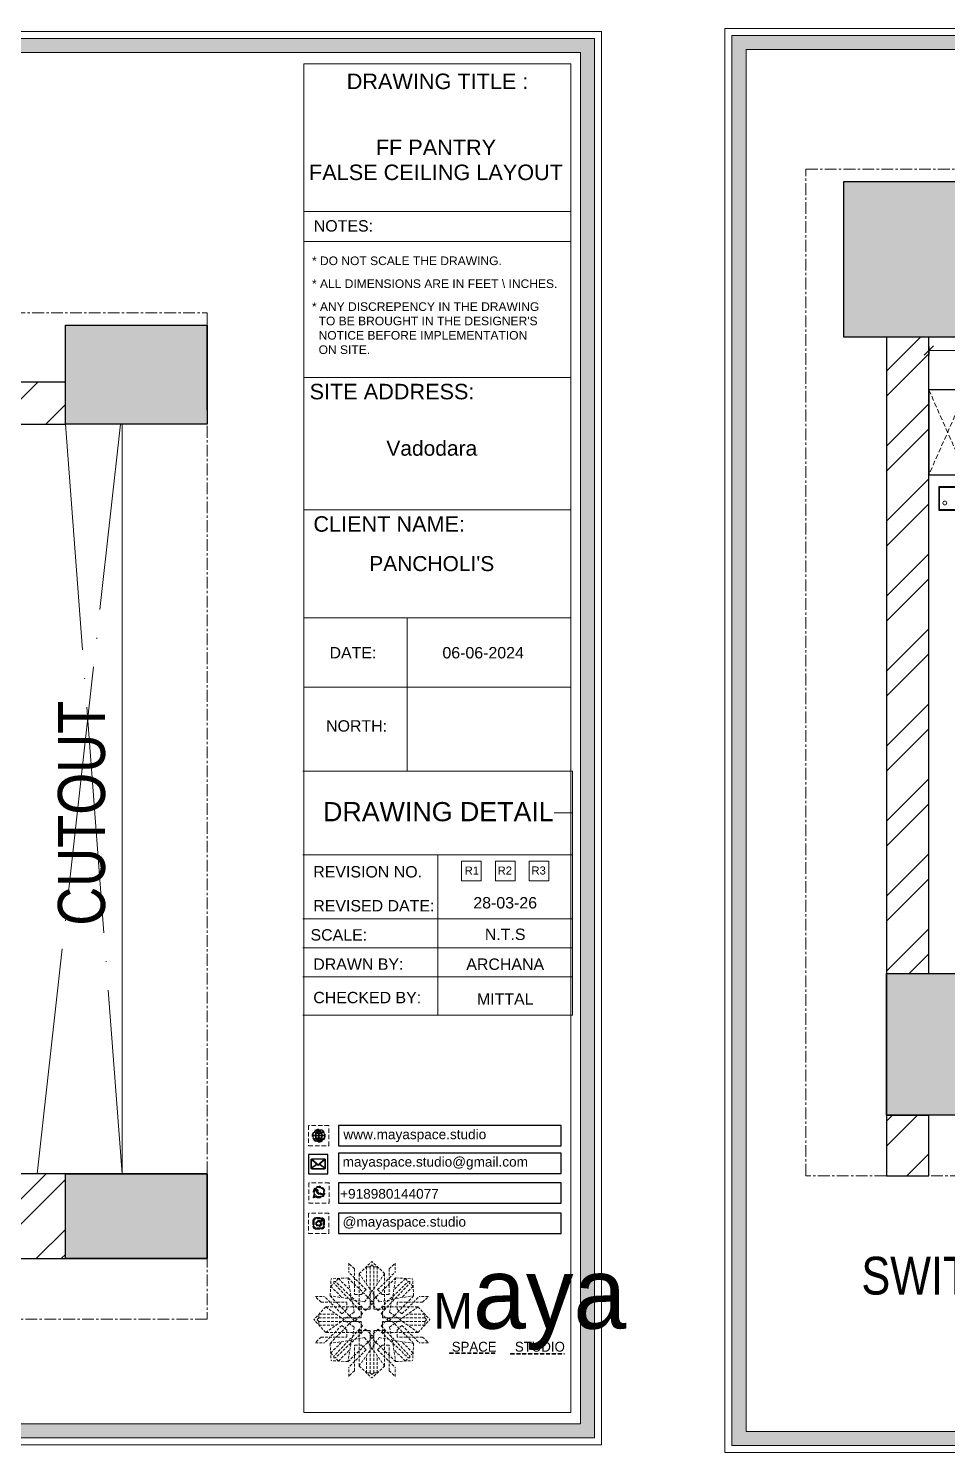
# Model space of a CAD drawing. Header units: millimetres. Extents: x 56222 to 3066687, y -650199 to -121287.
# Drawn here: x 133028.6 to 133126, y -185224.7 to -185073.7 of the extents above; entities that cross this region are included whole.
import ezdxf
from ezdxf.enums import TextEntityAlignment as Align

# ---------------------------------------------------------------- set-up
doc = ezdxf.new("R2010")
doc.units = ezdxf.units.MM
doc.header["$MEASUREMENT"] = 0
doc.header["$PDMODE"] = 35
for name, pattern in [('ACAD_ISO04W100', [30, 24, -3, 0, -3]), ('CENTER', [2, 1.25, -0.25, 0.25, -0.25]), ('DASHED', [0.75, 0.5, -0.25]), ('DASHED2', [0.375, 0.25, -0.125]), ('DASHEDX2', [1.5, 1, -0.5])]:
    doc.linetypes.add(name, pattern=pattern)
doc.layers.get('Defpoints').update_dxf_attribs({"color": 220})
for name, color, linetype, lineweight in [('COLUMN', 1, 'Continuous', 30), ('dim05', 1, 'Continuous', 13), ('Dimension', 10, 'DASHEDX2', 20), ('el', 7, 'Continuous', 20), ('ELEC-wires', 1, 'DASHED2', 13), ('FIRST FLOOR', 7, 'Continuous', 9), ('FIRST FLOOR ( TEXT )', 7, 'Continuous', 9), ('FIRST FLOOR_( PLine )_', 251, 'Continuous', 30), ('FURNITURE', 32, 'Continuous', 9), ('GROUND FLOOR', 7, 'Continuous', 9), ('hatch-rcc', 251, 'Continuous', 9), ('hatch-wall', 8, 'Continuous', 9), ('NAME PLATE', 7, 'Continuous', 25), ('wall', 7, 'Continuous', 30)]:
    doc.layers.add(name, color=color, linetype=linetype, lineweight=lineweight)
doc.styles.add('Arial', font='arial.ttf')
doc.styles.add("Cn_BT_0'-0", font='swissc.ttf')
doc.styles.add('KATHA', font='swissc.ttf')
doc.styles.get("Standard").update_dxf_attribs({"font": 'arial.ttf', "height": 6})
doc.dimstyles.new('ISO-25', dxfattribs={"dimtxt": 2.5, "dimasz": 1, "dimexe": 0.5, "dimexo": 1, "dimtad": 0, "dimdec": 1, "dimlunit": 4, "dimtxsty": 'Standard', "dimblk": 'OBLIQUE', "dimcen": 2.5, "dimclrd": 1, "dimclre": 1, "dimclrt": 5, "dimadec": 0, "dimazin": 0, "dimtfac": 1, "dimtdec": 1, "dimtmove": 0, "dimatfit": 3, "dimfxl": 1, "dimlwd": -1, "dimarcsym": 0})

# ---------------------------------------------------------------- blocks, each defined once
blk = doc.blocks.new('FSFSF')
at = {"color": 42, "lineweight": 5, "true_color": 0xe0ac11}
for p, q in [((28600.03, 143.51), (28600.03, 140.16)), ((28602.15, 141.41), (28600.03, 143.51)), ((28603.86, 139.69), (28608.58, 144.08)), ((28607.9, 142.22), (28606.58, 142.22)), ((28606.58, 142.22), (28606.58, 135.84)), ((28607.9, 142.22), (28608.58, 142.85)), ((28607.9, 142.22), (28607.9, 126.58)), ((28613.31, 139.69), (28608.58, 144.08)), ((28609.27, 142.22), (28608.59, 142.85)), ((28609.27, 142.22), (28609.27, 126.58)), ((28609.27, 142.22), (28610.59, 142.22)), ((28610.59, 142.22), (28610.59, 135.84)), ((28615.02, 141.41), (28617.14, 143.51)), ((28617.14, 143.51), (28617.14, 140.16)), ((28593.19, 131.45), (28593.54, 137.71)), ((28599.8, 138.06), (28593.54, 137.71)), ((28596.24, 137.86), (28595.12, 136.69)), ((28596.24, 137.86), (28600.47, 133.65)), ((28601.03, 130), (28599.8, 138.06)), ((28599.8, 138.05), (28608.58, 129.56)), ((28606.47, 133.76), (28600.03, 140.16)), ((28602.15, 141.41), (28602.15, 131.95)), ((28603.86, 126.58), (28603.86, 139.69)), ((28603.86, 139.69), (28608.58, 133.02)), ((28613.31, 139.69), (28608.59, 133.02)), ((28617.37, 138.05), (28608.59, 129.56)), ((28610.7, 133.76), (28617.14, 140.16)), ((28613.31, 126.58), (28613.31, 139.69)), ((28615.02, 141.41), (28615.02, 131.95)), ((28616.14, 130), (28617.37, 138.06)), ((28620.93, 137.86), (28616.7, 133.65)), ((28617.37, 138.06), (28623.63, 137.71)), ((28620.93, 137.86), (28622.05, 136.69)), ((28624, 131.45), (28623.65, 137.71)), ((28593.39, 135), (28594.56, 136.12)), ((28593.39, 135), (28597.6, 130.78)), ((28595.12, 136.69), (28594.53, 136.69)), ((28594.56, 136.12), (28594.56, 136.71)), ((28605.17, 124.98), (28594.56, 136.12)), ((28606.27, 126.08), (28595.12, 136.69)), ((28604.75, 131.95), (28602.15, 131.95)), ((28606.47, 133.76), (28604.75, 131.95)), ((28605.86, 129.18), (28608.58, 133.02)), ((28611.31, 129.18), (28608.59, 133.02)), ((28610.7, 133.76), (28612.42, 131.95)), ((28610.9, 126.08), (28622.05, 136.69)), ((28612.02, 124.98), (28622.62, 136.12)), ((28612.42, 131.95), (28615.02, 131.95)), ((28623.8, 135), (28619.59, 130.78)), ((28622.05, 136.69), (28622.64, 136.69)), ((28622.62, 136.12), (28622.62, 136.71)), ((28623.8, 135), (28622.62, 136.12)), ((28591.56, 127.39), (28587.17, 122.66)), ((28587.73, 131.22), (28591.08, 131.22)), ((28589.84, 129.1), (28587.73, 131.22)), ((28589.84, 129.1), (28599.29, 129.1)), ((28597.49, 124.78), (28591.08, 131.22)), ((28604.66, 127.39), (28591.56, 127.39)), ((28591.56, 127.39), (28598.23, 122.67)), ((28593.19, 131.45), (28601.69, 122.67)), ((28601.25, 130.22), (28593.19, 131.45)), ((28597.49, 124.78), (28599.29, 126.5)), ((28599.29, 126.5), (28599.29, 129.1)), ((28605.86, 129.18), (28601.03, 130)), ((28602.07, 125.39), (28601.25, 130.22)), ((28603.68, 126.54), (28603.68, 127.39)), ((28604.66, 126.54), (28603.68, 126.54)), ((28604.71, 127.57), (28603.86, 127.57)), ((28607.9, 126.58), (28603.86, 126.58)), ((28604.66, 123.35), (28604.66, 127.39)), ((28604.7, 126.58), (28604.71, 127.57)), ((28606.27, 126.08), (28608.58, 128.27)), ((28607.9, 128.92), (28608.58, 129.56)), ((28607.9, 128.92), (28608.58, 128.27)), ((28609.27, 128.92), (28608.59, 129.56)), ((28609.27, 128.92), (28608.59, 128.27)), ((28610.9, 126.08), (28608.59, 128.27)), ((28609.27, 126.58), (28613.31, 126.58)), ((28611.31, 129.18), (28616.14, 130)), ((28612.46, 126.58), (28612.46, 127.57)), ((28612.46, 127.57), (28613.31, 127.57)), ((28612.52, 123.35), (28612.52, 127.39)), ((28612.52, 127.39), (28625.63, 127.39)), ((28612.52, 126.54), (28613.51, 126.54)), ((28613.51, 126.54), (28613.51, 127.39)), ((28615.12, 125.39), (28615.94, 130.22)), ((28623.99, 131.45), (28615.5, 122.67)), ((28615.94, 130.22), (28624, 131.45)), ((28627.34, 129.1), (28617.89, 129.1)), ((28617.89, 126.5), (28617.89, 129.1)), ((28619.7, 124.78), (28617.89, 126.5)), ((28625.63, 127.39), (28618.96, 122.67)), ((28619.7, 124.78), (28626.1, 131.22)), ((28625.63, 127.39), (28630.02, 122.66)), ((28629.45, 131.22), (28626.1, 131.22)), ((28627.34, 129.1), (28629.45, 131.22)), ((28591.56, 117.94), (28587.17, 122.66)), ((28589.03, 123.35), (28588.4, 122.67)), ((28589.03, 121.98), (28588.4, 122.65)), ((28589.03, 123.35), (28589.03, 124.67)), ((28589.03, 124.67), (28595.4, 124.67)), ((28589.03, 123.35), (28604.66, 123.35)), ((28589.03, 121.98), (28604.66, 121.98)), ((28589.03, 121.98), (28589.03, 120.66)), ((28591.56, 117.94), (28598.23, 122.65)), ((28593.19, 113.88), (28601.69, 122.65)), ((28602.07, 125.39), (28598.23, 122.67)), ((28602.07, 119.94), (28598.23, 122.65)), ((28602.33, 123.35), (28601.69, 122.67)), ((28602.33, 121.98), (28601.69, 122.65)), ((28602.33, 123.35), (28602.97, 122.67)), ((28602.33, 121.98), (28602.97, 122.65)), ((28605.17, 124.98), (28602.97, 122.67)), ((28605.17, 120.35), (28602.97, 122.65)), ((28604.66, 121.98), (28604.66, 117.94)), ((28612.02, 124.98), (28614.21, 122.67)), ((28612.02, 120.35), (28614.21, 122.65)), ((28628.16, 123.35), (28612.52, 123.35)), ((28612.52, 121.98), (28612.52, 117.94)), ((28628.16, 121.98), (28612.52, 121.98)), ((28614.85, 123.35), (28614.21, 122.67)), ((28614.85, 121.98), (28614.21, 122.65)), ((28614.85, 123.35), (28615.5, 122.67)), ((28614.85, 121.98), (28615.5, 122.65)), ((28615.12, 125.39), (28618.96, 122.67)), ((28615.12, 119.94), (28618.96, 122.65)), ((28623.99, 113.88), (28615.5, 122.65)), ((28625.63, 117.94), (28618.96, 122.65)), ((28628.16, 124.67), (28621.78, 124.67)), ((28625.63, 117.94), (28630.02, 122.66)), ((28628.16, 123.35), (28628.16, 124.67)), ((28628.16, 123.35), (28628.78, 122.67)), ((28628.16, 121.98), (28628.78, 122.65)), ((28628.16, 121.98), (28628.16, 120.66)), ((28589.84, 116.23), (28587.73, 114.11)), ((28589.03, 120.66), (28595.4, 120.66)), ((28589.84, 116.23), (28599.29, 116.23)), ((28597.49, 120.54), (28591.08, 114.11)), ((28604.66, 117.94), (28591.56, 117.94)), ((28605.17, 120.35), (28594.56, 109.2)), ((28606.27, 119.15), (28595.12, 108.54)), ((28597.49, 120.54), (28599.29, 118.83)), ((28599.29, 118.83), (28599.29, 116.23)), ((28605.86, 116.05), (28601.03, 115.23)), ((28602.07, 119.94), (28601.25, 115.1)), ((28604.66, 118.78), (28603.68, 118.78)), ((28603.68, 118.78), (28603.68, 117.94)), ((28607.9, 118.65), (28603.86, 118.65)), ((28603.86, 118.65), (28603.86, 105.54)), ((28604.71, 117.66), (28603.86, 117.66)), ((28604.7, 118.65), (28604.71, 117.66)), ((28605.86, 116.05), (28608.58, 112.21)), ((28606.27, 119.15), (28608.58, 116.96)), ((28607.9, 103.01), (28607.9, 118.65)), ((28607.9, 116.31), (28608.58, 116.96)), ((28607.9, 116.31), (28608.58, 115.67)), ((28610.9, 119.15), (28608.59, 116.96)), ((28609.27, 116.31), (28608.59, 116.96)), ((28609.27, 116.31), (28608.59, 115.67)), ((28611.31, 116.05), (28608.59, 112.21)), ((28609.27, 118.65), (28613.31, 118.65)), ((28609.27, 103.01), (28609.27, 118.65)), ((28610.9, 119.15), (28622.05, 108.54)), ((28611.31, 116.05), (28616.14, 115.23)), ((28612.02, 120.35), (28622.62, 109.2)), ((28612.46, 118.65), (28612.46, 117.66)), ((28612.46, 117.66), (28613.31, 117.66)), ((28612.52, 118.78), (28613.51, 118.78)), ((28612.52, 117.94), (28625.63, 117.94)), ((28613.31, 118.65), (28613.31, 105.54)), ((28613.51, 118.78), (28613.51, 117.94)), ((28615.12, 119.94), (28615.94, 115.1)), ((28619.7, 120.54), (28617.89, 118.83)), ((28617.89, 118.83), (28617.89, 116.23)), ((28627.34, 116.23), (28617.89, 116.23)), ((28619.7, 120.54), (28626.1, 114.11)), ((28628.16, 120.66), (28621.78, 120.66)), ((28627.34, 116.23), (28629.45, 114.11)), ((28587.73, 114.11), (28591.08, 114.11)), ((28601.25, 115.1), (28593.19, 113.87)), ((28593.19, 113.87), (28593.54, 107.62)), ((28593.39, 110.32), (28597.6, 114.55)), ((28596.24, 107.37), (28600.47, 111.58)), ((28599.8, 107.17), (28608.58, 115.67)), ((28601.03, 115.23), (28599.8, 107.17)), ((28606.47, 111.47), (28600.03, 105.07)), ((28602.15, 103.82), (28602.15, 113.27)), ((28604.75, 113.27), (28602.15, 113.27)), ((28603.86, 105.54), (28608.58, 112.21)), ((28606.47, 111.47), (28604.75, 113.27)), ((28617.37, 107.17), (28608.59, 115.67)), ((28613.31, 105.54), (28608.59, 112.21)), ((28610.7, 111.47), (28612.42, 113.27)), ((28610.7, 111.47), (28617.14, 105.07)), ((28612.42, 113.27), (28615.02, 113.27)), ((28615.02, 103.82), (28615.02, 113.27)), ((28615.94, 115.1), (28624, 113.87)), ((28616.14, 115.23), (28617.37, 107.17)), ((28620.93, 107.37), (28616.7, 111.58)), ((28623.8, 110.32), (28619.59, 114.55)), ((28624, 113.87), (28623.65, 107.62)), ((28629.45, 114.11), (28626.1, 114.11)), ((28593.39, 110.32), (28594.56, 109.2)), ((28599.8, 107.17), (28593.54, 107.52)), ((28595.12, 108.54), (28594.53, 108.54)), ((28594.56, 109.2), (28594.56, 108.61)), ((28596.24, 107.37), (28595.12, 108.54)), ((28603.86, 105.54), (28608.58, 101.15)), ((28606.58, 103.01), (28606.58, 109.38)), ((28613.31, 105.54), (28608.58, 101.15)), ((28610.59, 103.01), (28610.59, 109.38)), ((28617.37, 107.17), (28623.63, 107.52)), ((28620.93, 107.37), (28622.05, 108.54)), ((28622.05, 108.54), (28622.64, 108.54)), ((28623.8, 110.32), (28622.62, 109.2)), ((28622.62, 109.2), (28622.62, 108.61)), ((28600.03, 101.71), (28600.03, 105.07)), ((28602.15, 103.82), (28600.03, 101.71)), ((28607.9, 103.01), (28606.58, 103.01)), ((28607.9, 103.01), (28608.58, 102.38)), ((28609.27, 103.01), (28608.59, 102.38)), ((28609.27, 103.01), (28610.59, 103.01)), ((28615.02, 103.82), (28617.14, 101.71)), ((28617.14, 101.71), (28617.14, 105.07))]:
    blk.add_line(p, q, dxfattribs=at)
blk = doc.blocks.new('hgwg')
at = {"layer": 'Dimension', "true_color": 0xd39e00}
h = blk.add_hatch(color=42, dxfattribs=at)
h.dxf.hatch_style = 1
h.paths.add_polyline_path([(27505.71, 45.05), (27494.27, 45.05), (27494.27, 44.9), (27505.71, 44.9)])
h = blk.add_hatch(color=42, dxfattribs=at)
h.dxf.hatch_style = 1
h.paths.add_polyline_path([(27523.3, 44.9), (27509.68, 44.9), (27509.68, 44.75), (27523.3, 44.75)])
at = {"layer": 'Dimension', "color": 42, "true_color": 0xd39e00}
for p, q in [((27494.27, 45.05), (27505.71, 45.05)), ((27494.27, 44.9), (27494.27, 45.05)), ((27494.27, 44.9), (27505.71, 44.9)), ((27505.71, 45.05), (27505.71, 44.9)), ((27509.68, 44.9), (27523.3, 44.9)), ((27509.68, 44.9), (27509.68, 44.75)), ((27509.68, 44.75), (27523.3, 44.75)), ((27523.3, 44.75), (27523.3, 44.9))]:
    blk.add_line(p, q, dxfattribs=at)
at = {"layer": 'Dimension', "color": 42, "true_color": 0xd39e00, "attachment_point": 1}
for s, width, insert, char_height in [('{\\fCinzel|b0|i0|c0|p2;\\H1.5x;M\\fAmsterdam One|b0|i0|c0|p2;\\H2x;aya}', 85.3277, (27490.17, 69.17), 6), ('{\\fCinzel|b0|i0|c0|p0;SPACE     STUDIO}', 66.129, (27494.83, 47.86), 2.5)]:
    blk.add_mtext_dynamic_manual_height_columns(s, width=width, gutter_width=30, heights=[0], dxfattribs=dict(at, insert=insert, char_height=char_height))
blk = doc.blocks.new('QEGW4TG')
at = {"layer": 'Dimension', "true_color": 0x000000}
h = blk.add_hatch(color=18, dxfattribs=at)
h.dxf.hatch_style = 1
h.paths.add_polyline_path([(1.19, 1.98), (1.03, 1.3, 0.550912), (1.11, 1.23), (1.75, 1.39, 6.344125)])
h.paths.add_polyline_path([(1.81, 1.7), (1.4, 1.6), (1.5, 2.03, -9.071339)], flags=16)
h.paths.add_polyline_path([(1.75, 2.69, -0.387513), (1.89, 3.19, -0.360742), (2.01, 3.18), (2.17, 2.86, -0.071517), (2.06, 2.73, 0.321676), (2.05, 2.65, 0.122183), (2.53, 2.25, 0.066047), (2.69, 1.93, 0.375674), (3.11, 2.16, 0.526753), (3.03, 2.29), (2.79, 2.37, 0.273721), (2.69, 2.34, 0.040749), (2.63, 2.27, -2.427977), (2.45, 2, -0.190785)], flags=0)
h = blk.add_hatch(color=18, dxfattribs=at)
h.dxf.hatch_style = 1
h.paths.add_polyline_path([(2.69, 2.34, 0.040749), (2.63, 2.27, -0.441282), (2.53, 2.25, -0.11828), (2.06, 2.64, -0.441282), (2.07, 2.74, 0.040749), (2.13, 2.81, 0.290083), (2.14, 2.92), (2.01, 3.18, 0.316231), (1.91, 3.2, 0.190337), (1.73, 3, 0.170513), (1.72, 2.74, 0.252784), (2.69, 1.93, 0.170513), (2.95, 1.97, 0.190337), (3.11, 2.18, 0.466684), (3.03, 2.29), (2.79, 2.37, 0.273721)])
for p, q in [((1.19, 1.98), (1.03, 1.3)), ((1.1, 1.23), (1.75, 1.39)), ((1.5, 2.03), (1.4, 1.6)), ((1.4, 1.6), (1.81, 1.7)), ((2.01, 3.18), (2.14, 2.92)), ((3.07, 2.28), (2.8, 2.36))]:
    blk.add_line(p, q)
blk.add_lwpolyline([(0, 0), (4.68, 0), (4.68, 4.68), (0, 4.68)], close=True)
for centre, radius, start, end in [((2.39, 2.56), 1.34, 241.4727, 205.6422), ((2.39, 2.56), 1.04, 235.9962, 210.8333), ((1.09, 1.29), 0.0598, 164.8483, 282.1458), ((2.09, 2.87), 0.39, 159.7007, 198.4072), ((2.96, 3.23), 1.33, 201.4218, 258.1669), ((2.07, 2.87), 0.364, 118.9685, 159.3648), ((1.94, 3.12), 0.0896, 41.8985, 123.1344), ((2.11, 2.68), 0.066, 135.9932, 224.8892), ((1.67, 3.16), 0.586, 312.4617, 321.8728), ((3.12, 3.42), 1.31, 216.5455, 243.5279), ((2.05, 2.87), 0.104, 320.3924, 28.6971), ((2.57, 2.3), 0.066, 234.2482, 323.1441), ((3.11, 1.94), 0.586, 137.2645, 146.6756), ((2.76, 2.27), 0.104, 70.4402, 138.745), ((2.75, 2.31), 0.39, 260.7301, 299.4366), ((2.76, 2.29), 0.364, 299.7725, 340.1688), ((3.03, 2.2), 0.0896, 336.0029, 57.2388)]:
    blk.add_arc(centre, radius, start, end)
blk = doc.blocks.new('ASGERG')
at = {"layer": 'Dimension', "true_color": 0x000000}
h = blk.add_hatch(color=18, dxfattribs=at)
h.dxf.hatch_style = 1
h.paths.add_polyline_path([(0.99, 1.7, 0.402382), (1.83, 1.03), (2.96, 1.03, 0.426145), (3.66, 1.9), (3.66, 2.99, 0.402382), (2.83, 3.67), (1.69, 3.67, 0.426145), (0.99, 2.79)])
h.paths.add_polyline_path([(1.27, 1.72, 0.402382), (1.8, 1.3), (2.94, 1.3, 0.426145), (3.38, 1.85), (3.38, 2.97, 0.402382), (2.85, 3.4), (1.72, 3.4, 0.426145), (1.27, 2.85)], flags=16)
h.paths.add_polyline_path([(3.02, 2.35, -1), (1.64, 2.35, -1)], flags=0)
h.paths.add_polyline_path([(2.74, 2.35, -1), (1.92, 2.35, -1)], flags=0)
h.paths.add_polyline_path([(3.19, 3.02, -1), (2.86, 3.02, -1)], flags=0)
h.paths.add_polyline_path([(1.64, 2.35, 1), (3.02, 2.35, 1)], flags=0)
h = blk.add_hatch(color=18, dxfattribs=at)
h.dxf.hatch_style = 1
h.paths.add_polyline_path([(1.64, 2.35, 1), (3.02, 2.35, 1)])
h.paths.add_polyline_path([(2.74, 2.35, 1), (1.92, 2.35, 1)], flags=16)
h = blk.add_hatch(color=18, dxfattribs=at)
h.dxf.hatch_style = 1
h.paths.add_polyline_path([(3.19, 3.02, 1), (2.86, 3.02, 1)])
for p, q in [((1.69, 3.67), (2.96, 3.67)), ((2.94, 3.4), (1.72, 3.4)), ((0.99, 2.99), (0.99, 1.7)), ((1.27, 2.97), (1.27, 1.72)), ((1.69, 1.03), (2.96, 1.03)), ((2.94, 1.3), (1.72, 1.3)), ((3.38, 2.97), (3.38, 1.72)), ((3.66, 2.99), (3.66, 1.7))]:
    blk.add_line(p, q)
blk.add_lwpolyline([(0, 0), (4.68, 0), (4.68, 4.68), (0, 4.68)], close=True)
for centre, radius in [((2.33, 2.35), 0.694), ((2.33, 2.35), 0.414), ((3.02, 3.02), 0.168)]:
    blk.add_circle(centre, radius)
for centre, radius, start, end in [((1.76, 2.89), 0.778, 94.8631, 172.8127), ((1.76, 2.91), 0.491, 94.8631, 172.8127), ((2.9, 2.91), 0.491, 7.1873, 85.1369), ((2.89, 2.89), 0.778, 7.1873, 85.1369), ((1.76, 1.8), 0.778, 187.1873, 265.1369), ((1.76, 1.78), 0.491, 187.1873, 265.1369), ((2.9, 1.78), 0.491, 274.8631, 352.8127), ((2.89, 1.8), 0.778, 274.8631, 352.8127)]:
    blk.add_arc(centre, radius, start, end)
blk = doc.blocks.new('DTGWEGEARG')
at = {"layer": 'Dimension', "true_color": 0x000000}
h = blk.add_hatch(color=18, dxfattribs=at)
h.dxf.hatch_style = 1
h.paths.add_polyline_path([(3.83, 2.34, 1), (0.85, 2.34, 1)])
h.paths.add_polyline_path([(2.41, 1.12), (2.41, 1.69, -0.058279), (2.81, 1.63, -0.103353)], flags=16)
h.paths.add_polyline_path([(2.26, 1.13, -0.101741), (1.87, 1.63, -0.057171), (2.26, 1.69)], flags=16)
h.paths.add_polyline_path([(2.17, 1.01, -0.105795), (1.72, 1.58, 0.055205), (1.38, 1.41, 0.169822)], flags=16)
h.paths.add_polyline_path([(3.02, 1.72, 0.081336), (3.13, 2.27), (3.68, 2.27, -0.152069), (3.4, 1.52, 0.05687)], flags=16)
h.paths.add_polyline_path([(2.87, 1.77, 0.061945), (2.41, 1.84), (2.41, 2.27), (2.98, 2.27, -0.081344)], flags=16)
h.paths.add_polyline_path([(2.26, 1.84, 0.060923), (1.8, 1.77, -0.081344), (1.7, 2.27), (2.26, 2.27)], flags=16)
h.paths.add_polyline_path([(1.66, 1.72, 0.05687), (1.28, 1.52, -0.152069), (1, 2.27), (1.55, 2.27, 0.081336)], flags=16)
h.paths.add_polyline_path([(2.98, 2.42), (2.41, 2.42), (2.41, 2.83, 0.061945), (2.87, 2.91, -0.080009)], flags=16)
h.paths.add_polyline_path([(3.13, 2.42, 0.080116), (3.02, 2.96, 0.127778), (2.51, 3.67, -0.36029), (3.68, 2.42)], flags=16)
h.paths.add_polyline_path([(2.26, 2.42), (1.7, 2.42, -0.080009), (1.8, 2.91, 0.060923), (2.26, 2.84)], flags=16)
h.paths.add_polyline_path([(1.55, 2.42), (1, 2.42, -0.150466), (1.28, 3.16, 0.05687), (1.66, 2.96, 0.080116)], flags=16)
h.paths.add_polyline_path([(2.41, 2.98), (2.41, 3.56, -0.103353), (2.81, 3.05, -0.058279)], flags=16)
h.paths.add_polyline_path([(2.26, 2.99, -0.057171), (1.87, 3.05, -0.101741), (2.26, 3.55)], flags=16)
h.paths.add_polyline_path([(1.72, 3.1, -0.055205), (1.38, 3.27, -0.169822), (2.17, 3.67, 0.105795)], flags=16)
blk.add_lwpolyline([(0, 0), (4.68, 0), (4.68, 4.68), (0, 4.68)], close=True)
at = {"layer": 'Dimension', "color": 18, "true_color": 0x000000}
for p, q in [((2.26, 3.55), (2.26, 2.99)), ((2.41, 3.56), (2.41, 2.98)), ((1, 2.42), (1.55, 2.42)), ((1, 2.27), (1.55, 2.27)), ((1.7, 2.42), (2.26, 2.42)), ((1.7, 2.27), (2.26, 2.27)), ((2.26, 2.84), (2.26, 2.42)), ((2.26, 2.27), (2.26, 1.84)), ((2.26, 1.69), (2.26, 1.13)), ((2.41, 2.83), (2.41, 2.42)), ((2.41, 2.42), (2.98, 2.42)), ((2.41, 2.27), (2.98, 2.27)), ((2.41, 2.27), (2.41, 1.84)), ((2.41, 1.69), (2.41, 1.12)), ((3.13, 2.42), (3.68, 2.42)), ((3.13, 2.27), (3.68, 2.27))]:
    blk.add_line(p, q, dxfattribs=at)
blk.add_circle((2.34, 2.34), 1.49, dxfattribs=at)
for centre, radius, start, end in [((2.34, 2.34), 1.34, 97.3549, 135.9073), ((3.28, 2.34), 1.73, 129.9301, 154.0867), ((3.28, 2.34), 1.58, 130.1073, 153.3446), ((1.4, 2.34), 1.58, 26.6554, 50.2584), ((2.34, 2.34), 1.34, 3.3907, 82.6451), ((1.4, 2.34), 1.73, 25.9133, 50.0699), ((2.34, 2.34), 1.34, 142.3819, 176.6093), ((2.34, 2.34), 1.34, 183.0315, 217.6181), ((2.34, 4.74), 1.9, 236.1399, 249.1595), ((2.34, -0.06), 1.9, 110.8405, 123.8601), ((2.34, 4.74), 1.75, 236.7417, 249.3811), ((2.34, -0.06), 1.75, 110.6189, 123.2583), ((2.34, 2.34), 1.34, 224.0927, 262.6451), ((3.28, 2.34), 1.73, 159.0567, 177.3789), ((3.28, 2.34), 1.73, 182.3435, 200.9433), ((3.28, 2.34), 1.58, 158.8325, 177.1302), ((3.28, 2.34), 1.58, 182.5658, 201.1675), ((3.28, 2.34), 1.73, 205.9133, 230.0699), ((2.34, 4.74), 1.9, 253.6799, 267.6253), ((2.34, -0.06), 1.9, 92.3747, 106.3201), ((2.34, 4.74), 1.75, 254.3336, 267.422), ((2.34, -0.06), 1.75, 92.578, 105.6664), ((3.28, 2.34), 1.58, 206.6554, 229.8927), ((2.34, 4.74), 1.75, 272.3248, 285.6664), ((2.34, 4.74), 1.9, 272.1415, 286.3201), ((2.34, -0.06), 1.9, 73.6799, 87.8585), ((2.34, -0.06), 1.75, 74.3336, 87.6752), ((1.4, 2.34), 1.58, 309.7416, 333.3446), ((1.4, 2.34), 1.73, 309.9301, 334.0867), ((2.34, 2.34), 1.34, 277.3549, 315.9073), ((1.4, 2.34), 1.58, 2.8698, 21.1675), ((1.4, 2.34), 1.58, 338.8325, 357.4342), ((2.34, 4.74), 1.75, 290.6189, 303.2583), ((2.34, -0.06), 1.75, 56.7417, 69.3811), ((2.34, 4.74), 1.9, 290.8405, 303.8601), ((1.4, 2.34), 1.73, 2.6211, 20.9433), ((1.4, 2.34), 1.73, 339.0567, 357.6565), ((2.34, -0.06), 1.9, 56.1399, 69.1595), ((2.34, 2.34), 1.34, 322.3819, 356.9685)]:
    blk.add_arc(centre, radius, start, end, dxfattribs=at)
blk = doc.blocks.new('6616')
at = {"color": 242, "linetype": 'DASHED', "true_color": 0xcd2027}
for p, q in [((386784.79, -36915.77), (386775.78, -36911.78)), ((386784.79, -36911.78), (386775.78, -36915.77))]:
    blk.add_line(p, q, dxfattribs=at)
at = {"layer": 'ELEC-wires', "color": 5, "linetype": 'ByBlock', "lineweight": 30, "ltscale": 4}
blk.add_lwpolyline([(386775.78, -36911.78), (386784.79, -36911.78), (386784.79, -36915.77), (386775.78, -36915.77)], close=True, dxfattribs=at)
blk = doc.blocks.new('_Oblique')
at = {"layer": 'wall', "color": 0, "lineweight": -2}
blk.add_line((-0.5, -0.5), (0.5, 0.5), dxfattribs=at)
blk = doc.blocks.new('*D664')
at = {"layer": 'Defpoints', "color": 0, "lineweight": 30, "transparency": 16777216}
for p in [(133163.5, -185102.46), (133124.03, -185106.45), (133163.5, -185107.87)]:
    blk.add_point(p, dxfattribs=at)
at = {"layer": 'dim05', "color": 1, "linetype": 'Continuous', "lineweight": -2, "transparency": 16777216}
for p, q in [((133163.5, -185103.46), (133163.5, -185108.37)), ((133124.03, -185107.45), (133124.03, -185108.37))]:
    blk.add_line(p, q, dxfattribs=at)
at = {"layer": 'dim05', "color": 1, "linetype": 'Continuous', "transparency": 16777216}
for p, q in [((133124.03, -185107.87), (133138.91, -185107.87)), ((133163.5, -185107.87), (133148.62, -185107.87))]:
    blk.add_line(p, q, dxfattribs=at)
at = {"layer": 'dim05', "color": 1, "transparency": 16777216, "rotation": 180}
blk.add_blockref('_Oblique', (133124.03, -185107.87), dxfattribs=at)
at = {"layer": 'dim05', "color": 1, "transparency": 16777216}
blk.add_blockref('_Oblique', (133163.5, -185107.87), dxfattribs=at)
at = {"layer": 'dim05', "color": 5, "lineweight": 25, "transparency": 16777216, "insert": (133143.76, -185107.87), "char_height": 2.5, "attachment_point": 5, "style": 'Arial'}
blk.add_mtext('3\'-3{\\H1x;\\S1/2;}"', dxfattribs=at)

msp = doc.modelspace()

# ---------------------------------------------------------------- hatches: boundary and pattern name
at = {"layer": 'Dimension', "linetype": 'Continuous', "true_color": 0xd39e00}
h = msp.add_hatch(color=42, dxfattribs=at)
h.paths.add_polyline_path([(133103.158, -185074.456), (133103.158, -185223.997), (133315.612, -185223.997), (133315.612, -185074.456)])
h.paths.add_polyline_path([(133104.649, -185075.947), (133314.121, -185075.947), (133314.121, -185222.506), (133104.649, -185222.506)], flags=16)
h = msp.add_hatch(color=42, dxfattribs=at)
h.paths.add_polyline_path([(132877.699, -185074.765), (132877.699, -185223.192), (133088.57, -185223.192), (133088.57, -185074.765)])
h.paths.add_polyline_path([(132879.179, -185076.245), (133087.09, -185076.245), (133087.09, -185221.712), (132879.179, -185221.712)], flags=16)
at = {"layer": 'Dimension', "true_color": 0x000000}
h = msp.add_hatch(color=18, dxfattribs=at)
h.dxf.hatch_style = 1
h.paths.add_polyline_path([(133059.905, -185194.678, 0.4142136), (133060.063, -185194.521), (133060.063, -185193.735, 0.4142136), (133059.905, -185193.578), (133058.657, -185193.578, 0.4142136), (133058.5, -185193.735), (133058.5, -185194.521, 0.4142136), (133058.657, -185194.678)])
h.paths.add_polyline_path([(133059.397, -185194.205), (133059.975, -185194.59, -0.1989124), (133059.905, -185194.619), (133058.657, -185194.619, -0.1989124), (133058.588, -185194.59), (133059.165, -185194.205), (133059.281, -185194.313)], flags=16)
h.paths.add_polyline_path([(133059.281, -185194.232), (133058.646, -185193.638, -0.0287833), (133058.657, -185193.637), (133059.905, -185193.637, -0.0287833), (133059.917, -185193.638)], flags=16)
h.paths.add_polyline_path([(133059.441, -185194.163), (133059.974, -185193.665, -0.2024819), (133060.004, -185193.735), (133060.004, -185194.521, -0.043076), (133060.002, -185194.538)], flags=16)
h.paths.add_polyline_path([(133059.121, -185194.163), (133058.56, -185194.538, -0.043076), (133058.559, -185194.521), (133058.559, -185193.735, -0.2024819), (133058.589, -185193.665)], flags=16)
at = {"layer": 'FURNITURE', "linetype": 'CENTER', "lineweight": 15, "true_color": 0x636466}
h = msp.add_hatch(dxfattribs=at)
h.set_pattern_fill('AR-CONC', color=251)
h.set_pattern_definition([(50, (-72.046, -747.9355), (7.17260183, -0.62752135), [0.75, -8.25]), (355, (-72.046, -747.9355), (-1.38751334, 7.52192134), [0.6, -6.6]), (100.4514445, (-71.448, -747.988), (5.78508847, 6.8943999), [0.63740192, -7.01142112]), (46.1842, (-72.046, -745.9355), (10.6724133, -1.6551928), [1.125, -12.375]), (96.6356355, (-71.157, -746.073), (9.34661946, 9.741186), [0.9561034, -10.5171376]), (351.184164, (-72.046, -745.936), (9.34661945, 9.741186), [0.9, -9.9]), (21, (-71.046, -746.4355), (5.96907052, -4.0261889), [0.75, -8.25]), (326, (-71.046, -746.4355), (2.43315332, 7.25150045), [0.6, -6.6]), (71.4514447, (-70.5486, -746.771), (8.40222377, 3.22531153), [0.6374019, -7.01142112]), (37.5, (-72.046, -747.9355), (0.121598553, 3.328938538), [0, -6.52, 0, -6.7, 0, -6.625]), (7.5, (-72.046, -747.9355), (2.630695374, 3.94411712), [0, -3.82, 0, -6.37, 0, -2.525]), (327.5, (-74.276, -747.9355), (5.338224362, -0.225548717), [0, -2.5, 0, -7.8, 0, -10.35]), (317.5, (-75.276, -747.9355), (5.83186169, 1.00104982), [0, -3.25, 0, -5.18, 0, -7.35])])
h.paths.add_polyline_path([(133130.026, -185173.949), (133119.526, -185173.949), (133119.526, -185188.949), (133130.026, -185188.949), (133130.026, -185185.949)])
h.paths.add_polyline_path([(133130.026, -185089.949), (133115.026, -185089.949), (133115.026, -185106.449), (133130.026, -185106.449)])
h.paths.add_polyline_path([(133273.526, -185089.949), (133258.526, -185089.949), (133258.526, -185100.452), (133273.526, -185100.452)])
h.paths.add_polyline_path([(133273.527, -185179.949), (133258.527, -185179.949), (133258.527, -185188.949), (133273.526, -185188.949), (133273.526, -185184.449)])
h = msp.add_hatch(dxfattribs=at)
h.set_pattern_fill('AR-CONC', color=251)
h.set_pattern_definition([(50, (-298.0743, -763.167), (7.17260183, -0.62752135), [0.75, -8.25]), (355, (-298.074, -763.167), (-1.38751334, 7.52192134), [0.6, -6.6]), (100.4514445, (-297.4766, -763.219), (5.78508847, 6.8943999), [0.63740192, -7.01142112]), (46.1842, (-298.074, -761.167), (10.6724133, -1.6551928), [1.125, -12.375]), (96.6356355, (-297.185, -761.305), (9.34661946, 9.741186), [0.9561034, -10.5171376]), (351.184164, (-298.074, -761.167), (9.34661945, 9.741186), [0.9, -9.9]), (21, (-297.0743, -761.667), (5.96907052, -4.0261889), [0.75, -8.25]), (326, (-297.074, -761.667), (2.43315332, 7.25150045), [0.6, -6.6]), (71.4514447, (-296.577, -762.0024), (8.40222377, 3.22531153), [0.6374019, -7.01142112]), (37.5, (-298.0743, -763.1668), (0.121598553, 3.328938538), [0, -6.52, 0, -6.7, 0, -6.625]), (7.5, (-298.0743, -763.167), (2.630695374, 3.94411712), [0, -3.82, 0, -6.37, 0, -2.525]), (327.5, (-300.3043, -763.1668), (5.338224362, -0.225548717), [0, -2.5, 0, -7.8, 0, -10.35]), (317.5, (-301.3043, -763.167), (5.83186169, 1.00104982), [0, -3.25, 0, -5.18, 0, -7.35])])
h.paths.add_polyline_path([(132903.998, -185189.18), (132893.498, -185189.18), (132893.498, -185204.18), (132903.998, -185204.18), (132903.998, -185201.18)])
h.paths.add_polyline_path([(132903.998, -185105.18), (132888.998, -185105.18), (132888.998, -185121.68), (132903.998, -185121.68)])
h.paths.add_polyline_path([(133047.498, -185105.18), (133032.498, -185105.18), (133032.498, -185115.684), (133047.498, -185115.684)])
h.paths.add_polyline_path([(133047.498, -185195.18), (133032.498, -185195.18), (133032.498, -185204.18), (133047.498, -185204.18), (133047.498, -185199.68)])
at = {"layer": 'hatch-wall', "linetype": 'CENTER', "lineweight": 15}
h = msp.add_hatch(dxfattribs=at)
h.set_pattern_fill('ANSI32', color=256, scale=15)
h.set_pattern_definition([(45, (-72.046, -747.9355), (-3.97747564, 3.97747564), []), (45, (-69.3944, -747.9355), (-3.97747564, 3.97747564), [])])
h.paths.add_polyline_path([(133124.026, -185106.449), (133119.526, -185106.449), (133119.526, -185173.949), (133124.026, -185173.949)])
h.paths.add_polyline_path([(133258.526, -185095.949), (133130.026, -185095.949), (133130.026, -185100.449), (133244.026, -185100.449), (133244.026, -185127.403), (133244.026, -185131.954), (133248.526, -185131.954), (133248.526, -185100.449), (133258.526, -185100.449)])
h.paths.add_polyline_path([(133248.61, -185155.954), (133244.026, -185155.954), (133244.026, -185184.449), (133220.526, -185184.449), (133166.026, -185184.449), (133162.026, -185184.449), (133162.026, -185188.949), (133258.527, -185188.949), (133258.527, -185179.949), (133248.61, -185179.949)])
h.paths.add_polyline_path([(133124.026, -185188.949), (133119.526, -185188.949), (133119.526, -185195.384), (133124.026, -185195.384)])
h = msp.add_hatch(dxfattribs=at)
h.set_pattern_fill('ANSI32', color=256, scale=15)
h.set_pattern_definition([(45, (-298.0743, -763.167), (-3.97747564, 3.97747564), []), (45, (-295.4227, -763.167), (-3.97747564, 3.97747564), [])])
h.paths.add_polyline_path([(132897.998, -185121.68), (132893.498, -185121.68), (132893.498, -185189.18), (132897.998, -185189.18)])
h.paths.add_polyline_path([(133032.498, -185111.18), (132903.998, -185111.18), (132903.998, -185115.68), (133017.998, -185115.68), (133017.998, -185142.635), (133017.998, -185147.185), (133022.498, -185147.185), (133022.498, -185115.68), (133032.498, -185115.68)])
h.paths.add_polyline_path([(133022.582, -185171.185), (133017.998, -185171.185), (133017.998, -185199.68), (132994.498, -185199.68), (132939.998, -185199.68), (132935.998, -185199.68), (132935.998, -185204.18), (133032.498, -185204.18), (133032.498, -185195.18), (133022.582, -185195.18)])
h.paths.add_polyline_path([(132897.998, -185204.18), (132893.498, -185204.18), (132893.498, -185210.615), (132897.998, -185210.615)])

# ---------------------------------------------------------------- linework, layer by layer
at = {"color": 18, "true_color": 0x000000}
for points in [[(133061.422, -185192.217), (133085.05, -185192.217), (133085.05, -185190.057), (133061.422, -185190.057)], [(133061.422, -185195.164), (133085.05, -185195.164), (133085.05, -185193.005), (133061.422, -185193.005)], [(133061.433, -185198.308), (133085.05, -185198.308), (133085.05, -185196.149), (133061.433, -185196.149)], [(133061.422, -185201.527), (133085.05, -185201.527), (133085.05, -185199.368), (133061.422, -185199.368)]]:
    msp.add_lwpolyline(points, close=True, dxfattribs=at)
msp.add_lwpolyline([(133058.253, -185195.18), (133060.307, -185195.18), (133060.307, -185193.127), (133058.253, -185193.127)], close=True)
at = {"layer": 'COLUMN', "transparency": 33554687}
for points in [[(133115.026, -185106.449), (133115.026, -185089.949), (133130.026, -185089.949), (133130.026, -185106.449)], [(133032.498, -185115.684), (133032.498, -185105.18), (133047.498, -185105.18), (133047.498, -185115.684)], [(133119.526, -185173.949), (133130.026, -185173.949), (133130.026, -185188.949), (133119.526, -185188.949)], [(133032.498, -185204.18), (133032.498, -185195.18), (133047.498, -185195.18), (133047.498, -185204.18)]]:
    msp.add_lwpolyline(points, close=True, dxfattribs=at)
at = {"layer": 'Dimension', "color": 42, "linetype": 'Continuous', "true_color": 0xd39e00}
for p, q in [((133086.088, -185093.12), (133057.753, -185093.12)), ((133086.088, -185096.312), (133057.753, -185096.312)), ((133086.088, -185110.713), (133057.753, -185110.713)), ((133086.088, -185124.758), (133057.753, -185124.758)), ((133086.088, -185136.202), (133057.753, -185136.202)), ((133068.716, -185136.202), (133068.716, -185152.468)), ((133086.088, -185143.565), (133057.753, -185143.565)), ((133086.26, -185152.468), (133057.666, -185152.468)), ((133086.26, -185152.468), (133086.26, -185178.367)), ((133084.288, -185156.908), (133086.26, -185156.908)), ((133057.666, -185161.348), (133086.26, -185161.348)), ((133071.963, -185178.367), (133071.963, -185161.348)), ((133086.26, -185168.156), (133057.666, -185168.156)), ((133086.26, -185171.222), (133057.666, -185171.222)), ((133086.26, -185174.288), (133057.666, -185174.288)), ((133057.666, -185178.367), (133086.26, -185178.367))]:
    msp.add_line(p, q, dxfattribs=at)
at = {"layer": 'Dimension', "color": 18, "linetype": 'Continuous', "true_color": 0x000000}
for p, q in [((133058.5, -185193.735), (133058.5, -185194.521)), ((133058.559, -185193.735), (133058.559, -185194.521)), ((133058.589, -185193.665), (133059.121, -185194.163)), ((133058.646, -185193.638), (133059.281, -185194.232)), ((133058.657, -185193.578), (133059.905, -185193.578)), ((133058.657, -185193.637), (133059.905, -185193.637)), ((133059.281, -185194.232), (133059.917, -185193.638)), ((133059.441, -185194.163), (133059.974, -185193.665)), ((133060.004, -185193.735), (133060.004, -185194.521)), ((133060.063, -185193.735), (133060.063, -185194.521)), ((133058.56, -185194.538), (133059.121, -185194.163)), ((133058.588, -185194.59), (133059.165, -185194.205)), ((133058.657, -185194.619), (133059.905, -185194.619)), ((133058.657, -185194.678), (133059.905, -185194.678)), ((133059.165, -185194.205), (133059.281, -185194.313)), ((133059.281, -185194.313), (133059.397, -185194.205)), ((133059.975, -185194.59), (133059.397, -185194.205)), ((133060.002, -185194.538), (133059.441, -185194.163))]:
    msp.add_line(p, q, dxfattribs=at)
at = {"layer": 'Dimension', "color": 42, "linetype": 'Continuous', "true_color": 0xd39e00}
for points in [[(132876.96, -185074.025), (133089.31, -185074.025), (133089.31, -185223.932), (132876.96, -185223.932)], [(133102.413, -185073.711), (133316.357, -185073.711), (133316.357, -185224.743), (133102.413, -185224.743)], [(133103.158, -185074.456), (133315.612, -185074.456), (133315.612, -185223.997), (133103.158, -185223.997)], [(132877.699, -185074.765), (133088.57, -185074.765), (133088.57, -185223.192), (132877.699, -185223.192)], [(133104.649, -185075.947), (133314.121, -185075.947), (133314.121, -185222.506), (133104.649, -185222.506)], [(132879.179, -185076.245), (133087.09, -185076.245), (133087.09, -185221.712), (132879.179, -185221.712)], [(133074.494, -185162.007), (133076.58, -185162.007), (133076.58, -185164.093), (133074.494, -185164.093)], [(133078.068, -185162.007), (133080.155, -185162.007), (133080.155, -185164.093), (133078.068, -185164.093)], [(133081.642, -185162.007), (133083.729, -185162.007), (133083.729, -185164.093), (133081.642, -185164.093)]]:
    msp.add_lwpolyline(points, close=True, dxfattribs=at)
at = {"layer": 'Dimension', "color": 42, "linetype": 'ByBlock', "true_color": 0xd39e00}
msp.add_lwpolyline([(133057.753, -185220.494), (133057.753, -185077.463), (133086.088, -185077.463), (133086.088, -185220.494)], close=True, dxfattribs=at)
at = {"layer": 'Dimension', "color": 18, "true_color": 0x000000}
for centre, radius, start, end in [((133058.657, -185193.735), 0.157, 90, 180), ((133058.657, -185193.735), 0.0982, 134.21354, 180), ((133058.657, -185193.735), 0.0982, 90, 96.59481), ((133059.905, -185193.735), 0.157, 0, 90), ((133059.905, -185193.735), 0.0982, 83.40519, 90), ((133059.905, -185193.735), 0.0982, 0, 45.78646), ((133058.657, -185194.521), 0.157, 180, 270), ((133058.657, -185194.521), 0.0982, 180, 189.86619), ((133058.657, -185194.521), 0.0982, 224.99995, 270), ((133059.905, -185194.521), 0.157, 270, 0), ((133059.905, -185194.521), 0.0982, 270, 315.00005), ((133059.905, -185194.521), 0.0982, 350.13381, 0)]:
    msp.add_arc(centre, radius, start, end, dxfattribs=at)
at = {"layer": 'FIRST FLOOR', "transparency": 33554687}
for p, q in [((133038.498, -185115.684), (133038.498, -185195.18)), ((133119.526, -185188.949), (133123.526, -185188.949)), ((132939.498, -185204.18), (133047.498, -185204.18))]:
    msp.add_line(p, q, dxfattribs=at)
at = {"layer": 'FIRST FLOOR_( PLine )_', "transparency": 33554687}
for p, q in [((133047.498, -185114.18), (133047.498, -185105.18)), ((133119.526, -185106.449), (133119.526, -185188.949)), ((133124.026, -185173.949), (133124.026, -185106.449)), ((132903.998, -185111.18), (133032.498, -185111.18)), ((133022.498, -185115.68), (133032.485, -185115.68)), ((133119.526, -185188.949), (133123.526, -185188.949))]:
    msp.add_line(p, q, dxfattribs=at)
msp.add_lwpolyline([(133119.526, -185106.449), (133119.526, -185188.949), (133124.026, -185188.949)], dxfattribs=at)
for points in [[(132935.998, -185199.68), (132935.998, -185204.18), (133047.498, -185204.18), (133047.498, -185199.68), (133047.498, -185195.18), (133022.582, -185195.18), (133022.582, -185171.185), (133017.998, -185171.185), (133017.998, -185199.68)], [(133124.026, -185195.384), (133124.026, -185188.949), (133119.526, -185188.949), (133119.526, -185195.384)], [(133124.026, -185195.384), (133124.026, -185188.949), (133119.526, -185188.949), (133119.526, -185195.384)]]:
    msp.add_lwpolyline(points, close=True, dxfattribs=at)
at = {"layer": 'FURNITURE', "color": 9, "linetype": 'CENTER', "lineweight": 15, "true_color": 0xc7c8ca}
for points in [[(133273.527, -185195.384), (133110.997, -185195.384), (133110.997, -185088.635), (133273.527, -185088.635)], [(133047.498, -185210.615), (132884.969, -185210.615), (132884.969, -185103.866), (133047.498, -185103.866)]]:
    msp.add_lwpolyline(points, close=True, dxfattribs=at)
at = {"layer": 'GROUND FLOOR', "color": 1, "linetype": 'ACAD_ISO04W100', "transparency": 33554687}
for p, q in [((133029.498, -185195.18), (133038.331, -185115.684)), ((133032.485, -185115.68), (133038.498, -185195.18))]:
    msp.add_line(p, q, dxfattribs=at)
at = {"layer": 'hatch-rcc', "color": 1, "lineweight": 30}
msp.add_lwpolyline([(133127.504, -185122.336), (133125.082, -185122.336), (133125.082, -185124.792), (133127.504, -185124.792)], close=True, dxfattribs=at)
at = {"layer": 'hatch-rcc', "color": 1}
msp.add_lwpolyline([(133127.441, -185122.4), (133125.145, -185122.4), (133125.145, -185124.728), (133127.441, -185124.728)], close=True, dxfattribs=at)
msp.add_circle((133125.727, -185124.037), 0.206, dxfattribs=at)

# ---------------------------------------------------------------- block references
at = {"layer": 'Dimension', "color": 42, "true_color": 0xd39e00}
for name, p, xscale, yscale, zscale in [('DTGWEGEARG', (133058.265, -185192.217), 0.4616418463054147, 0.4616418463054147, 0.4616418463054147), ('QEGW4TG', (133058.276, -185198.308), 0.4616418463054147, 0.4616418463054147, 0.4616418463054147), ('ASGERG', (133058.265, -185201.527), 0.4616418463054147, 0.4616418463054147, 0.4616418463054147), ('FSFSF', (124848.562, -185245.879), 0.2872008976991377, 0.2872008976991377, 0.2872008976991377), ('hgwg', (121549.7, -185233.056), 0.4191241156716867, 0.4191241156716867, 0.4191241156716867)]:
    msp.add_blockref(name, p, dxfattribs=dict(at, xscale=xscale, yscale=yscale, zscale=zscale))
at = {"layer": 'el', "color": 1, "transparency": 33554687, "xscale": -1, "rotation": 270.0000000001201}
msp.add_blockref('6616', (170039.797, -571896.821), dxfattribs=at)

# ---------------------------------------------------------------- texts
at = {"color": 18, "true_color": 0x000000, "char_height": 1.03221, "attachment_point": 1}
for s, width, gutter_width, insert in [('www.mayaspace.studio', 6.93179, 5.798, (133061.955, -185190.479)), ('mayaspace.studio@gmail.com', 4.32453, 3.617, (133061.873, -185193.391)), ('+918980144077', 16.86365, 3.617, (133061.606, -185196.787)), ('@mayaspace.studio', 4.32453, 3.617, (133061.873, -185199.754))]:
    msp.add_mtext_dynamic_manual_height_columns(s, width=width, gutter_width=gutter_width, heights=[0], dxfattribs=dict(at, insert=insert))
at = {"layer": 'FIRST FLOOR ( TEXT )', "color": 1, "transparency": 33554687, "insert": (133034.219, -185156.943), "char_height": 5, "attachment_point": 5, "rotation": 90, "style": "Cn_BT_0'-0"}
msp.add_mtext('CUTOUT', dxfattribs=at)
at = {"layer": 'FIRST FLOOR ( TEXT )', "transparency": 33554687, "insert": (133144.498, -185206.013), "char_height": 4, "attachment_point": 5, "style": 'KATHA'}
msp.add_mtext('SWITCH BOARD LAYOUT', dxfattribs=at)
at = {"layer": 'NAME PLATE', "style": 'Arial'}
for s, height, p in [('DRAWING TITLE : ', 1.64382, (133072.257, -185080.14)), ('FF PANTRY', 1.6438, (133071.772, -185087.146)), ('FALSE CEILING LAYOUT', 1.64382, (133071.772, -185089.789)), ('NOTES:', 1.2078, (133061.957, -185095.249)), ('SITE ADDRESS:', 1.64382, (133067.111, -185113.042)), ('Vadodara', 1.5891, (133071.326, -185119.024)), ('CLIENT NAME:', 1.64382, (133066.811, -185127.086)), ("PANCHOLI'S", 1.5891, (133071.326, -185131.26)), ('DATE:', 1.2078, (133062.97, -185140.52)), ('06-06-2024', 1.2078, (133076.773, -185140.52)), ('NORTH:', 1.2078, (133063.355, -185148.284)), ('DRAWING DETAIL', 2.0323, (133072.03, -185157.79)), ('REVISION NO.', 1.20781, (133064.529, -185163.755)), ('REVISED DATE: ', 1.20781, (133065.42, -185167.356)), ('SCALE:', 1.2078, (133061.471, -185170.445)), ('DRAWN BY:', 1.2078, (133063.544, -185173.549)), ('ARCHANA', 1.2078, (133079.111, -185173.554)), ('CHECKED BY:', 1.20781, (133064.483, -185177.092)), ('MITTAL', 1.2078, (133079.111, -185177.253))]:
    msp.add_text(s, height=height, dxfattribs=at).set_placement(p, align=Align.CENTER)
for s, p in [('R1', (133074.814, -185163.443)), ('R2', (133078.31, -185163.443))]:
    msp.add_text(s, height=0.8515, dxfattribs=at).set_placement(p)
at = {"layer": 'NAME PLATE', "char_height": 0.9135, "width": 35.29326, "attachment_point": 1, "style": 'Arial'}
for s, insert in [('* DO NOT SCALE THE DRAWING.', (133058.619, -185097.893)), ('* ALL DIMENSIONS ARE IN FEET \\\\ INCHES.', (133058.619, -185100.322)), ("* ANY DISCREPENCY IN THE DRAWING \\P  TO BE BROUGHT IN THE DESIGNER'S\\P  NOTICE BEFORE IMPLEMENTATION \\P  ON SITE.", (133058.619, -185102.751))]:
    msp.add_mtext(s, dxfattribs=dict(at, insert=insert))
at = {"layer": 'NAME PLATE', "lineweight": 0, "attachment_point": 2, "style": 'Arial'}
for s, insert, char_height, width in [('R3', (133082.66, -185162.588), 0.8515, 1.66181), ('28-03-26', (133079.111, -185165.834), 1.2078, 10.46705), ('N.T.S', (133079.111, -185169.177), 1.2078, 2.35731)]:
    msp.add_mtext(s, dxfattribs=dict(at, insert=insert, char_height=char_height, width=width))

# ---------------------------------------------------------------- dimensions: what is measured, and where the dimension line sits
at = {"layer": 'dim05', "color": 27, "lineweight": 25, "true_color": 0x7d5120}
dim = msp.add_linear_dim(base=(133163.503, -185107.871), p1=(133124.026, -185106.449), p2=(133163.503, -185102.464), dimstyle='ISO-25', override={"dimtxsty": 'Arial'}, dxfattribs=at)
dim.commit()
dim.dimension.update_dxf_attribs({"geometry": '*D664', "text_midpoint": (133143.765, -185107.871)})

doc.saveas('drawing.dxf')
